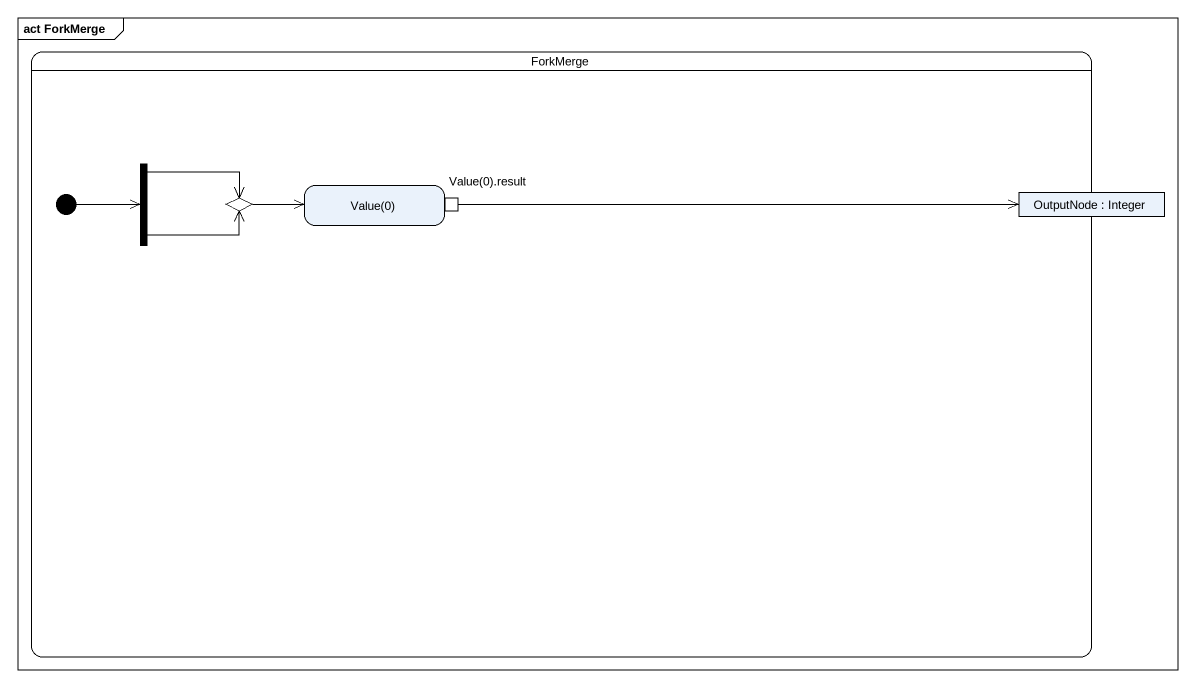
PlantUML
@startuml
mainframe act ForkMerge
hide empty description
state ForkMerge {
  state fork1 <<fork>>
  state choice1 <<choice>>
  state "Value(0)" as Value_0 {
    state "Value(0).result" as Value_0_result <<outputPin>>
  }
  state "OutputNode : Integer" as OutputNode <<object>>
  [*] -right-> fork1
}
fork1 -right-> choice1
fork1 -right-> choice1
choice1 -right-> Value_0
Value_0_result -right-> OutputNode
@enduml
